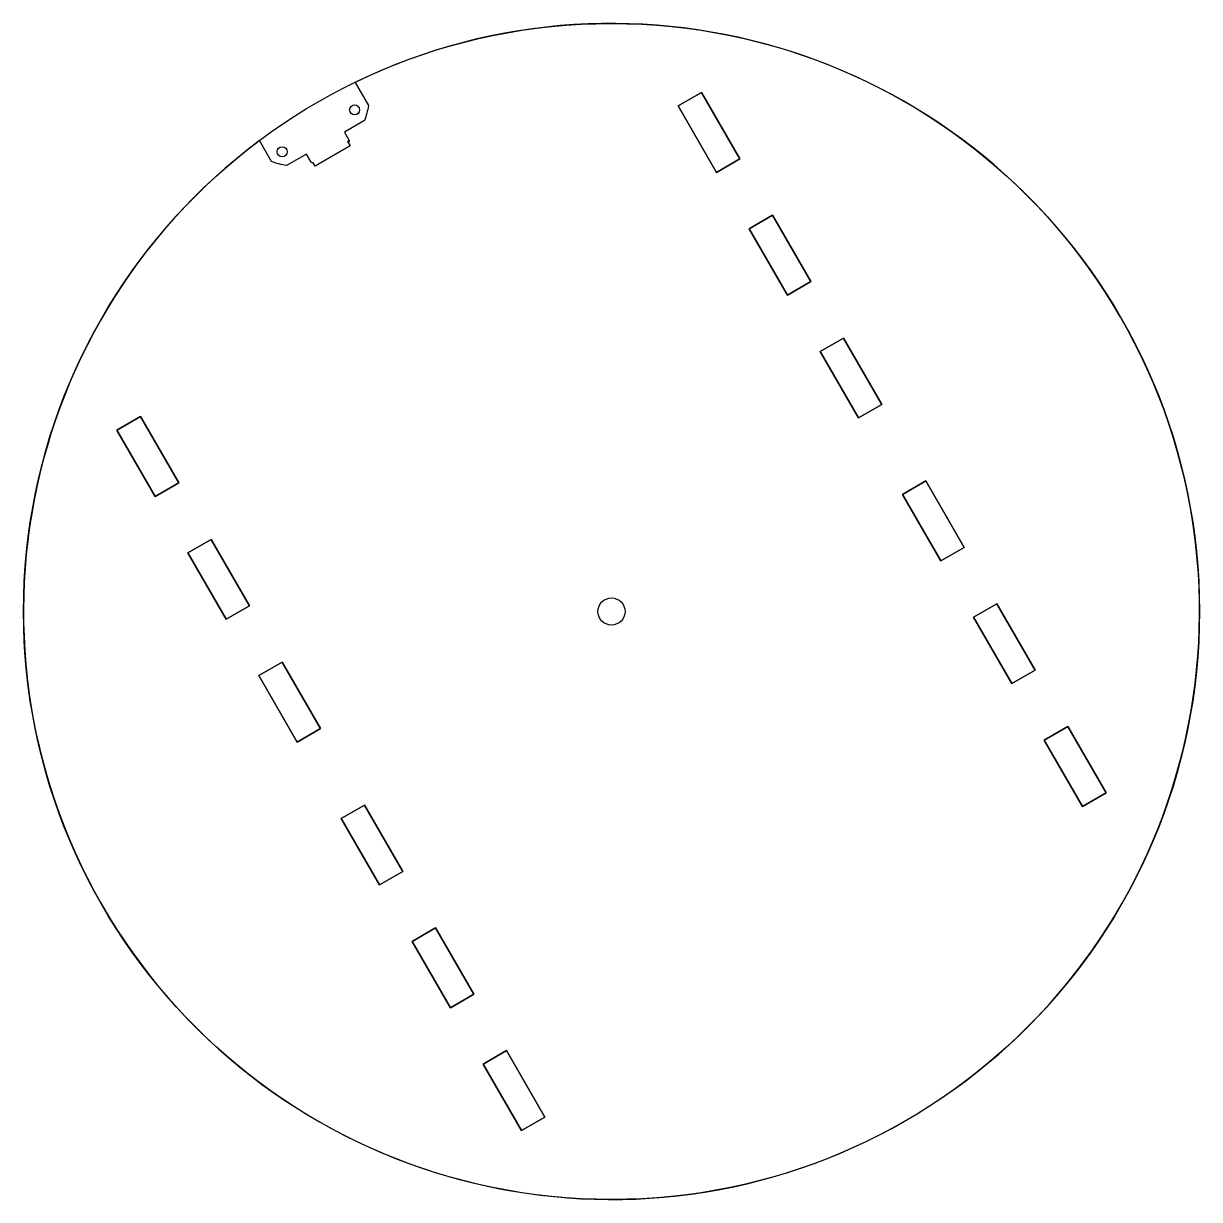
# Model space of a CAD drawing. Header units: millimetres. Extents: x -218 to 218, y -218 to 218.
import ezdxf

# ---------------------------------------------------------------- set-up
doc = ezdxf.new("R2010")
doc.units = ezdxf.units.MM
doc.layers.get('0').update_dxf_attribs({"linetype": 'CONTINUOUS'})

msp = doc.modelspace()

# ---------------------------------------------------------------- linework, layer by layer
msp.add_lwpolyline([(-94.94, 195.94), (-90, 187.38, -0.054749), (-91.5, 181.77), (-98.9, 177.5), (-97.15, 174.47, -0.414214), (-97.33, 173.79), (-97.53, 174.13), (-97.71, 174.03), (-96.76, 172.39), (-109.75, 164.89), (-110.5, 166.19, -0.414214), (-111.18, 166.37), (-112.93, 169.4), (-120.33, 165.13, -0.054749), (-125.94, 166.63), (-130.4, 174.36, 20.932344)], format="xyb", close=True)
for points in [[(47.57, 167.6), (38.91, 162.6), (24.72, 187.19), (33.38, 192.19)], [(24.72, 187.19), (38.91, 162.6), (47.57, 167.6), (33.38, 192.19)], [(73.82, 122.14), (65.16, 117.14), (50.97, 141.72), (59.63, 146.72)], [(50.97, 141.72), (65.16, 117.14), (73.82, 122.14), (59.63, 146.72)], [(100.07, 76.67), (91.41, 71.67), (77.22, 96.25), (85.88, 101.25)], [(77.22, 96.25), (91.41, 71.67), (100.07, 76.67), (85.88, 101.25)], [(-183.13, 67.19), (-174.47, 72.19), (-160.27, 47.6), (-168.93, 42.6)], [(-160.27, 47.6), (-174.47, 72.19), (-183.13, 67.19), (-168.93, 42.6)], [(130.63, 23.74), (121.97, 18.74), (107.77, 43.33), (116.43, 48.33)], [(107.77, 43.33), (121.97, 18.74), (130.63, 23.74), (116.43, 48.33)], [(-156.88, 21.72), (-148.22, 26.72), (-134.02, 2.14), (-142.68, -2.86)], [(-134.02, 2.14), (-148.22, 26.72), (-156.88, 21.72), (-142.68, -2.86)], [(156.88, -21.72), (148.22, -26.72), (134.02, -2.14), (142.68, 2.86)], [(134.02, -2.14), (148.22, -26.72), (156.88, -21.72), (142.68, 2.86)], [(-130.63, -23.74), (-121.97, -18.74), (-107.77, -43.33), (-116.43, -48.33)], [(-107.77, -43.33), (-121.97, -18.74), (-130.63, -23.74), (-116.43, -48.33)], [(183.13, -67.19), (174.47, -72.19), (160.27, -47.6), (168.93, -42.6)], [(160.27, -47.6), (174.47, -72.19), (183.13, -67.19), (168.93, -42.6)], [(-100.07, -76.67), (-91.41, -71.67), (-77.22, -96.26), (-85.88, -101.26)], [(-77.22, -96.26), (-91.41, -71.67), (-100.07, -76.67), (-85.88, -101.26)], [(-73.82, -122.14), (-65.16, -117.14), (-50.97, -141.72), (-59.63, -146.72)], [(-50.97, -141.72), (-65.16, -117.14), (-73.82, -122.14), (-59.63, -146.72)], [(-47.57, -167.6), (-38.91, -162.6), (-24.72, -187.19), (-33.38, -192.19)], [(-24.72, -187.19), (-38.91, -162.6), (-47.57, -167.6), (-33.38, -192.19)]]:
    msp.add_lwpolyline(points, close=True)
for centre, radius in [((0, 0), 217.73), ((-95.12, 185.75), 1.85), ((-121.96, 170.25), 1.85), ((0, 0), 5), ((0, 0), 5)]:
    msp.add_circle(centre, radius)

doc.saveas('drawing.dxf')
